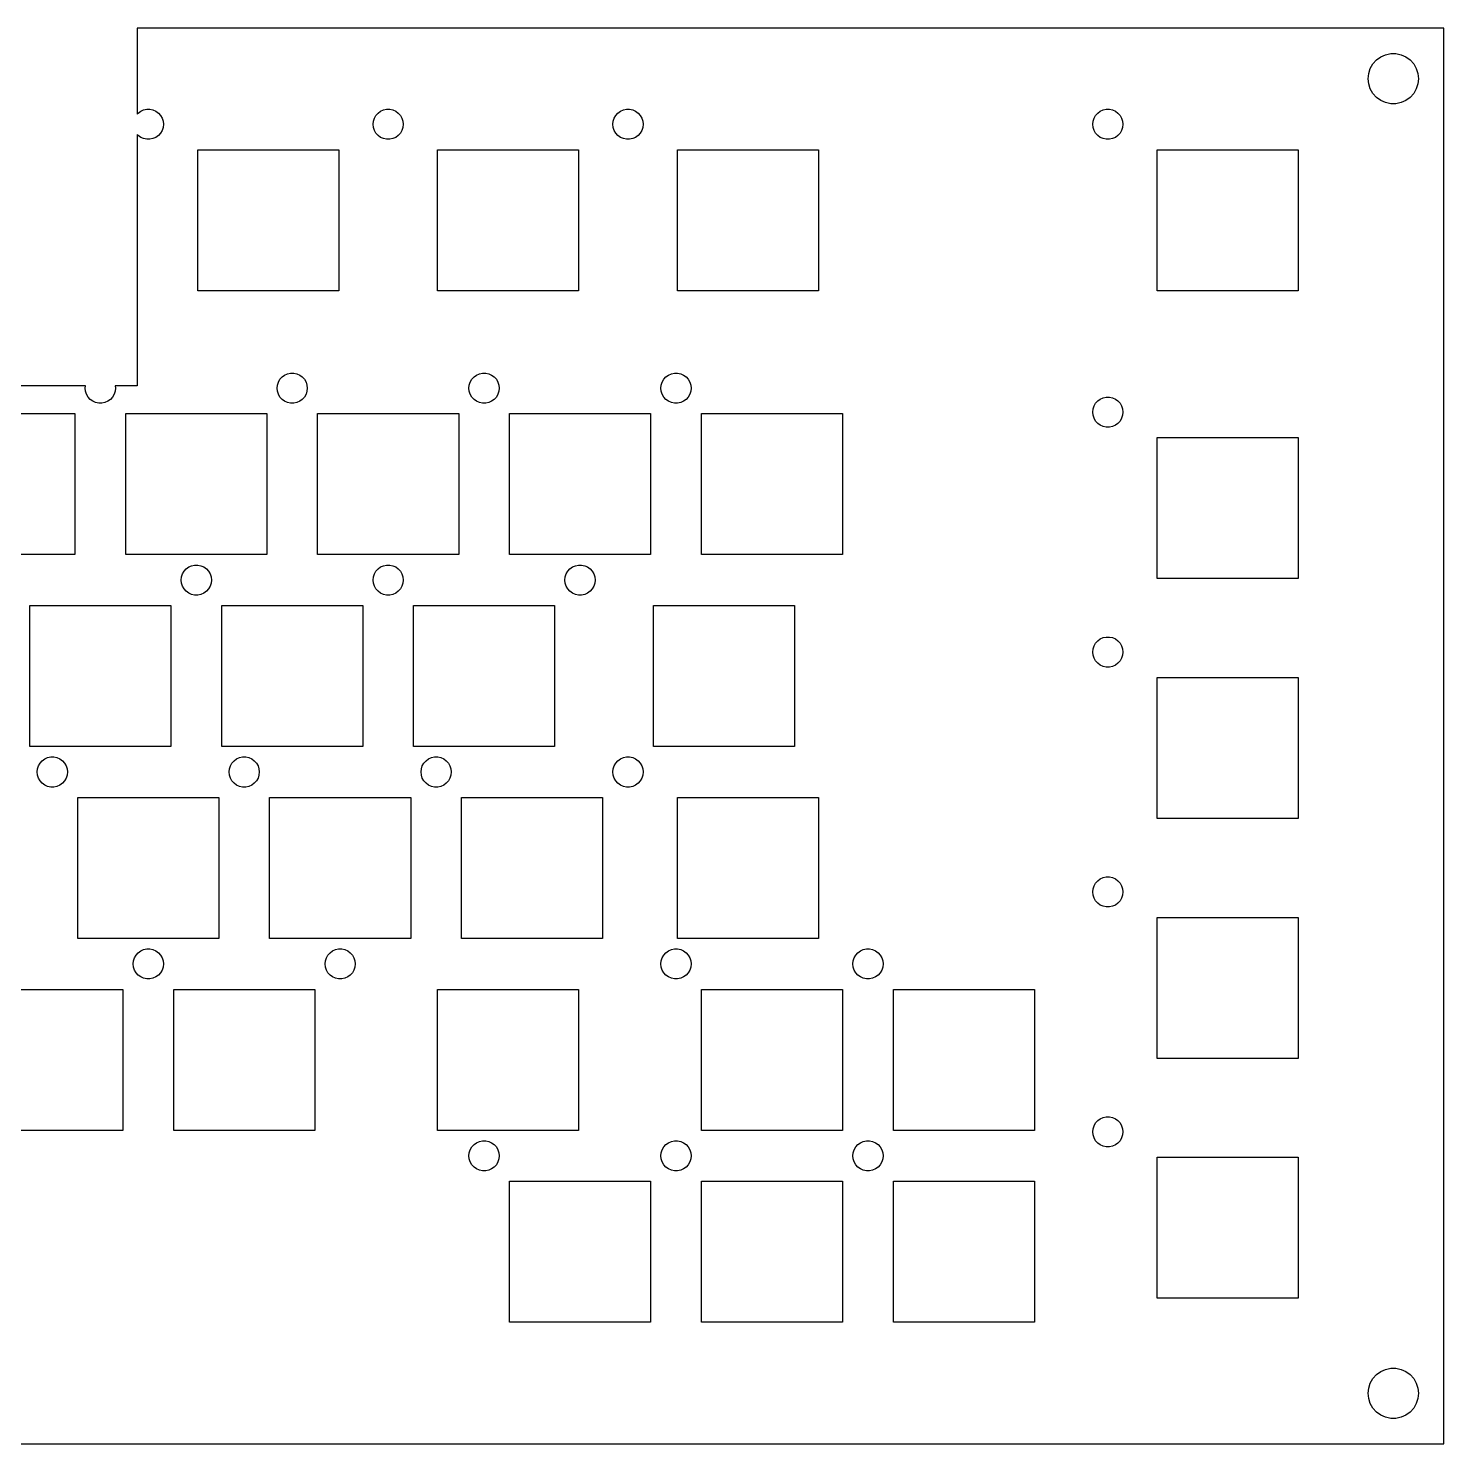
# Model space of a CAD drawing. Header units: metres. Extents: x 0 to 357, y 0 to 140.
# Drawn here: x 216.7 to 357.2, y 0 to 140.5 of the extents above; entities that cross this region are included whole.
import ezdxf

# ---------------------------------------------------------------- set-up
doc = ezdxf.new("R2010")
doc.units = ezdxf.units.M

msp = doc.modelspace()

# ---------------------------------------------------------------- linework, layer by layer
for p, q in [((357.188, 140.494), (227.5, 140.494)), ((227.5, 140.494), (227.5, 131.977)), ((357.188, 0), (357.188, 140.494)), ((350.937, 137.659), (351.415, 137.871)), ((351.415, 137.871), (351.926, 137.98)), ((351.926, 137.98), (352.449, 137.98)), ((352.449, 137.98), (352.96, 137.871)), ((352.96, 137.871), (353.437, 137.659)), ((349.742, 136.014), (349.904, 136.511)), ((349.904, 136.511), (350.165, 136.963)), ((350.165, 136.963), (350.515, 137.352)), ((350.515, 137.352), (350.937, 137.659)), ((353.437, 137.659), (353.86, 137.352)), ((353.86, 137.352), (354.21, 136.963)), ((354.21, 136.963), (354.471, 136.511)), ((354.471, 136.511), (354.633, 136.014)), ((349.687, 135.494), (349.742, 136.014)), ((349.742, 134.974), (349.687, 135.494)), ((349.904, 134.477), (349.742, 134.974)), ((354.633, 134.974), (354.471, 134.477)), ((354.633, 136.014), (354.687, 135.494)), ((354.687, 135.494), (354.633, 134.974)), ((350.165, 134.024), (349.904, 134.477)), ((350.515, 133.636), (350.165, 134.024)), ((350.937, 133.329), (350.515, 133.636)), ((353.86, 133.636), (353.437, 133.329)), ((354.21, 134.024), (353.86, 133.636)), ((354.471, 134.477), (354.21, 134.024)), ((227.5, 131.977), (227.596, 132.083)), ((227.596, 132.083), (227.85, 132.268)), ((227.85, 132.268), (228.136, 132.395)), ((228.136, 132.395), (228.443, 132.461)), ((228.443, 132.461), (228.757, 132.461)), ((228.757, 132.461), (229.063, 132.395)), ((229.063, 132.395), (229.35, 132.268)), ((229.35, 132.268), (229.604, 132.083)), ((229.604, 132.083), (229.813, 131.85)), ((251.199, 131.85), (251.409, 132.083)), ((251.409, 132.083), (251.662, 132.268)), ((251.662, 132.268), (251.949, 132.395)), ((251.949, 132.395), (252.256, 132.461)), ((252.256, 132.461), (252.569, 132.461)), ((252.569, 132.461), (252.876, 132.395)), ((252.876, 132.395), (253.162, 132.268)), ((253.162, 132.268), (253.416, 132.083)), ((253.416, 132.083), (253.626, 131.85)), ((275.011, 131.85), (275.221, 132.083)), ((275.221, 132.083), (275.475, 132.268)), ((275.475, 132.268), (275.761, 132.395)), ((275.761, 132.395), (276.068, 132.461)), ((276.068, 132.461), (276.382, 132.461)), ((276.382, 132.461), (276.688, 132.395)), ((276.688, 132.395), (276.975, 132.268)), ((276.975, 132.268), (277.229, 132.083)), ((277.229, 132.083), (277.438, 131.85)), ((322.636, 131.85), (322.846, 132.083)), ((322.846, 132.083), (323.1, 132.268)), ((323.1, 132.268), (323.386, 132.395)), ((323.386, 132.395), (323.693, 132.461)), ((323.693, 132.461), (324.007, 132.461)), ((324.007, 132.461), (324.313, 132.395)), ((324.313, 132.395), (324.6, 132.268)), ((324.6, 132.268), (324.854, 132.083)), ((324.854, 132.083), (325.063, 131.85)), ((351.415, 133.116), (350.937, 133.329)), ((351.926, 133.007), (351.415, 133.116)), ((352.449, 133.007), (351.926, 133.007)), ((352.96, 133.116), (352.449, 133.007)), ((353.437, 133.329), (352.96, 133.116)), ((229.813, 131.85), (229.97, 131.579)), ((229.97, 131.579), (230.067, 131.281)), ((230.067, 131.281), (230.1, 130.969)), ((230.1, 130.969), (230.067, 130.657)), ((250.912, 130.969), (250.945, 131.281)), ((250.945, 130.657), (250.912, 130.969)), ((250.945, 131.281), (251.042, 131.579)), ((251.042, 131.579), (251.199, 131.85)), ((253.626, 131.85), (253.783, 131.579)), ((253.783, 131.579), (253.88, 131.281)), ((253.88, 131.281), (253.912, 130.969)), ((253.912, 130.969), (253.88, 130.657)), ((274.725, 130.969), (274.758, 131.281)), ((274.758, 130.657), (274.725, 130.969)), ((274.758, 131.281), (274.855, 131.579)), ((274.855, 131.579), (275.011, 131.85)), ((277.438, 131.85), (277.595, 131.579)), ((277.595, 131.579), (277.692, 131.281)), ((277.692, 131.281), (277.725, 130.969)), ((277.725, 130.969), (277.692, 130.657)), ((322.35, 130.969), (322.383, 131.281)), ((322.383, 130.657), (322.35, 130.969)), ((322.383, 131.281), (322.48, 131.579)), ((322.48, 131.579), (322.636, 131.85)), ((325.063, 131.85), (325.22, 131.579)), ((325.22, 131.579), (325.317, 131.281)), ((325.317, 131.281), (325.35, 130.969)), ((325.35, 130.969), (325.317, 130.657)), ((227.596, 129.854), (227.5, 129.961)), ((227.5, 129.961), (227.5, 104.994)), ((227.85, 129.67), (227.596, 129.854)), ((228.136, 129.542), (227.85, 129.67)), ((228.443, 129.477), (228.136, 129.542)), ((228.757, 129.477), (228.443, 129.477)), ((229.063, 129.542), (228.757, 129.477)), ((229.35, 129.67), (229.063, 129.542)), ((229.604, 129.854), (229.35, 129.67)), ((229.813, 130.087), (229.604, 129.854)), ((229.97, 130.359), (229.813, 130.087)), ((230.067, 130.657), (229.97, 130.359)), ((251.042, 130.359), (250.945, 130.657)), ((251.199, 130.087), (251.042, 130.359)), ((251.409, 129.854), (251.199, 130.087)), ((251.662, 129.67), (251.409, 129.854)), ((251.949, 129.542), (251.662, 129.67)), ((252.256, 129.477), (251.949, 129.542)), ((252.569, 129.477), (252.256, 129.477)), ((252.876, 129.542), (252.569, 129.477)), ((253.162, 129.67), (252.876, 129.542)), ((253.416, 129.854), (253.162, 129.67)), ((253.626, 130.087), (253.416, 129.854)), ((253.783, 130.359), (253.626, 130.087)), ((253.88, 130.657), (253.783, 130.359)), ((274.855, 130.359), (274.758, 130.657)), ((275.011, 130.087), (274.855, 130.359)), ((275.221, 129.854), (275.011, 130.087)), ((275.475, 129.67), (275.221, 129.854)), ((275.761, 129.542), (275.475, 129.67)), ((276.068, 129.477), (275.761, 129.542)), ((276.382, 129.477), (276.068, 129.477)), ((276.688, 129.542), (276.382, 129.477)), ((276.975, 129.67), (276.688, 129.542)), ((277.229, 129.854), (276.975, 129.67)), ((277.438, 130.087), (277.229, 129.854)), ((277.595, 130.359), (277.438, 130.087)), ((277.692, 130.657), (277.595, 130.359)), ((322.48, 130.359), (322.383, 130.657)), ((322.636, 130.087), (322.48, 130.359)), ((322.846, 129.854), (322.636, 130.087)), ((323.1, 129.67), (322.846, 129.854)), ((323.386, 129.542), (323.1, 129.67)), ((323.693, 129.477), (323.386, 129.542)), ((324.007, 129.477), (323.693, 129.477)), ((324.313, 129.542), (324.007, 129.477)), ((324.6, 129.67), (324.313, 129.542)), ((324.854, 129.854), (324.6, 129.67)), ((325.063, 130.087), (324.854, 129.854)), ((325.22, 130.359), (325.063, 130.087)), ((325.317, 130.657), (325.22, 130.359)), ((233.506, 114.444), (233.506, 128.444)), ((233.506, 128.444), (247.506, 128.444)), ((247.506, 128.444), (247.506, 114.444)), ((257.319, 114.444), (257.319, 128.444)), ((257.319, 128.444), (271.319, 128.444)), ((271.319, 128.444), (271.319, 114.444)), ((281.131, 114.444), (281.131, 128.444)), ((281.131, 128.444), (295.131, 128.444)), ((295.131, 128.444), (295.131, 114.444)), ((328.756, 114.444), (328.756, 128.444)), ((328.756, 128.444), (342.756, 128.444)), ((342.756, 128.444), (342.756, 114.444)), ((247.506, 114.444), (233.506, 114.444)), ((271.319, 114.444), (257.319, 114.444)), ((295.131, 114.444), (281.131, 114.444)), ((342.756, 114.444), (328.756, 114.444)), ((241.42, 105.087), (241.517, 105.385)), ((241.517, 105.385), (241.674, 105.657)), ((241.674, 105.657), (241.884, 105.89)), ((241.884, 105.89), (242.137, 106.074)), ((242.137, 106.074), (242.424, 106.202)), ((242.424, 106.202), (242.731, 106.267)), ((242.731, 106.267), (243.044, 106.267)), ((243.044, 106.267), (243.351, 106.202)), ((243.351, 106.202), (243.637, 106.074)), ((243.637, 106.074), (243.891, 105.89)), ((243.891, 105.89), (244.101, 105.657)), ((244.101, 105.657), (244.258, 105.385)), ((244.258, 105.385), (244.355, 105.087)), ((260.47, 105.087), (260.567, 105.385)), ((260.567, 105.385), (260.724, 105.657)), ((260.724, 105.657), (260.934, 105.89)), ((260.934, 105.89), (261.187, 106.074)), ((261.187, 106.074), (261.474, 106.202)), ((261.474, 106.202), (261.781, 106.267)), ((261.781, 106.267), (262.094, 106.267)), ((262.094, 106.267), (262.401, 106.202)), ((262.401, 106.202), (262.687, 106.074)), ((262.687, 106.074), (262.941, 105.89)), ((262.941, 105.89), (263.151, 105.657)), ((263.151, 105.657), (263.308, 105.385)), ((263.308, 105.385), (263.405, 105.087)), ((279.52, 105.087), (279.617, 105.385)), ((279.617, 105.385), (279.774, 105.657)), ((279.774, 105.657), (279.984, 105.89)), ((279.984, 105.89), (280.237, 106.074)), ((280.237, 106.074), (280.524, 106.202)), ((280.524, 106.202), (280.831, 106.267)), ((280.831, 106.267), (281.144, 106.267)), ((281.144, 106.267), (281.451, 106.202)), ((281.451, 106.202), (281.737, 106.074)), ((281.737, 106.074), (281.991, 105.89)), ((281.991, 105.89), (282.201, 105.657)), ((282.201, 105.657), (282.358, 105.385)), ((282.358, 105.385), (282.455, 105.087)), ((222.36, 104.994), (206.264, 104.994)), ((222.337, 104.775), (222.36, 104.994)), ((222.37, 104.463), (222.337, 104.775)), ((222.467, 104.165), (222.37, 104.463)), ((222.624, 103.893), (222.467, 104.165)), ((225.208, 104.165), (225.051, 103.893)), ((225.305, 104.463), (225.208, 104.165)), ((225.337, 104.775), (225.305, 104.463)), ((227.5, 104.994), (225.314, 104.994)), ((225.314, 104.994), (225.337, 104.775)), ((241.387, 104.775), (241.42, 105.087)), ((241.42, 104.463), (241.387, 104.775)), ((241.517, 104.165), (241.42, 104.463)), ((241.674, 103.893), (241.517, 104.165)), ((244.258, 104.165), (244.101, 103.893)), ((244.355, 104.463), (244.258, 104.165)), ((244.355, 105.087), (244.387, 104.775)), ((244.387, 104.775), (244.355, 104.463)), ((260.437, 104.775), (260.47, 105.087)), ((260.47, 104.463), (260.437, 104.775)), ((260.567, 104.165), (260.47, 104.463)), ((260.724, 103.893), (260.567, 104.165)), ((263.308, 104.165), (263.151, 103.893)), ((263.405, 104.463), (263.308, 104.165)), ((263.405, 105.087), (263.437, 104.775)), ((263.437, 104.775), (263.405, 104.463)), ((279.487, 104.775), (279.52, 105.087)), ((279.52, 104.463), (279.487, 104.775)), ((279.617, 104.165), (279.52, 104.463)), ((279.774, 103.893), (279.617, 104.165)), ((282.358, 104.165), (282.201, 103.893)), ((282.455, 104.463), (282.358, 104.165)), ((282.455, 105.087), (282.487, 104.775)), ((282.487, 104.775), (282.455, 104.463)), ((222.834, 103.66), (222.624, 103.893)), ((223.087, 103.476), (222.834, 103.66)), ((223.374, 103.348), (223.087, 103.476)), ((223.681, 103.283), (223.374, 103.348)), ((223.994, 103.283), (223.681, 103.283)), ((224.301, 103.348), (223.994, 103.283)), ((224.587, 103.476), (224.301, 103.348)), ((224.841, 103.66), (224.587, 103.476)), ((225.051, 103.893), (224.841, 103.66)), ((241.884, 103.66), (241.674, 103.893)), ((242.137, 103.476), (241.884, 103.66)), ((242.424, 103.348), (242.137, 103.476)), ((242.731, 103.283), (242.424, 103.348)), ((243.044, 103.283), (242.731, 103.283)), ((243.351, 103.348), (243.044, 103.283)), ((243.637, 103.476), (243.351, 103.348)), ((243.891, 103.66), (243.637, 103.476)), ((244.101, 103.893), (243.891, 103.66)), ((260.934, 103.66), (260.724, 103.893)), ((261.187, 103.476), (260.934, 103.66)), ((261.474, 103.348), (261.187, 103.476)), ((261.781, 103.283), (261.474, 103.348)), ((262.094, 103.283), (261.781, 103.283)), ((262.401, 103.348), (262.094, 103.283)), ((262.687, 103.476), (262.401, 103.348)), ((262.941, 103.66), (262.687, 103.476)), ((263.151, 103.893), (262.941, 103.66)), ((279.984, 103.66), (279.774, 103.893)), ((280.237, 103.476), (279.984, 103.66)), ((280.524, 103.348), (280.237, 103.476)), ((280.831, 103.283), (280.524, 103.348)), ((281.144, 103.283), (280.831, 103.283)), ((281.451, 103.348), (281.144, 103.283)), ((281.737, 103.476), (281.451, 103.348)), ((281.991, 103.66), (281.737, 103.476)), ((282.201, 103.893), (281.991, 103.66)), ((322.35, 102.394), (322.383, 102.706)), ((322.383, 102.706), (322.48, 103.004)), ((322.48, 103.004), (322.636, 103.275)), ((322.636, 103.275), (322.846, 103.508)), ((322.846, 103.508), (323.1, 103.693)), ((323.1, 103.693), (323.386, 103.82)), ((323.386, 103.82), (323.693, 103.885)), ((323.693, 103.885), (324.007, 103.885)), ((324.007, 103.885), (324.313, 103.82)), ((324.313, 103.82), (324.6, 103.693)), ((324.6, 103.693), (324.854, 103.508)), ((324.854, 103.508), (325.063, 103.275)), ((325.063, 103.275), (325.22, 103.004)), ((325.22, 103.004), (325.317, 102.706)), ((325.317, 102.706), (325.35, 102.394)), ((207.312, 102.25), (221.312, 102.25)), ((221.312, 102.25), (221.312, 88.25)), ((226.362, 88.25), (226.362, 102.25)), ((226.362, 102.25), (240.362, 102.25)), ((240.362, 102.25), (240.362, 88.25)), ((245.412, 88.25), (245.412, 102.25)), ((245.412, 102.25), (259.412, 102.25)), ((259.412, 102.25), (259.412, 88.25)), ((264.462, 88.25), (264.462, 102.25)), ((264.462, 102.25), (278.462, 102.25)), ((278.462, 102.25), (278.462, 88.25)), ((283.512, 88.25), (283.512, 102.25)), ((283.512, 102.25), (297.512, 102.25)), ((297.512, 102.25), (297.512, 88.25)), ((322.383, 102.082), (322.35, 102.394)), ((322.48, 101.784), (322.383, 102.082)), ((322.636, 101.512), (322.48, 101.784)), ((322.846, 101.279), (322.636, 101.512)), ((323.1, 101.095), (322.846, 101.279)), ((324.854, 101.279), (324.6, 101.095)), ((325.063, 101.512), (324.854, 101.279)), ((325.22, 101.784), (325.063, 101.512)), ((325.317, 102.082), (325.22, 101.784)), ((325.35, 102.394), (325.317, 102.082)), ((323.386, 100.967), (323.1, 101.095)), ((323.693, 100.902), (323.386, 100.967)), ((324.007, 100.902), (323.693, 100.902)), ((324.313, 100.967), (324.007, 100.902)), ((324.6, 101.095), (324.313, 100.967)), ((328.756, 85.8687), (328.756, 99.8687)), ((328.756, 99.8687), (342.756, 99.8687)), ((342.756, 99.8687), (342.756, 85.8687)), ((221.312, 88.25), (207.312, 88.25)), ((240.362, 88.25), (226.362, 88.25)), ((232.612, 87.024), (232.899, 87.1516)), ((232.899, 87.1516), (233.206, 87.2168)), ((233.206, 87.2168), (233.519, 87.2168)), ((233.519, 87.2168), (233.826, 87.1516)), ((233.826, 87.1516), (234.112, 87.024)), ((259.412, 88.25), (245.412, 88.25)), ((251.662, 87.024), (251.949, 87.1516)), ((251.949, 87.1516), (252.256, 87.2168)), ((252.256, 87.2168), (252.569, 87.2168)), ((252.569, 87.2168), (252.876, 87.1516)), ((252.876, 87.1516), (253.162, 87.024)), ((278.462, 88.25), (264.462, 88.25)), ((270.712, 87.024), (270.999, 87.1516)), ((270.999, 87.1516), (271.306, 87.2168)), ((271.306, 87.2168), (271.619, 87.2168)), ((271.619, 87.2168), (271.926, 87.1516)), ((271.926, 87.1516), (272.212, 87.024)), ((297.512, 88.25), (283.512, 88.25)), ((231.862, 85.725), (231.895, 86.0368)), ((231.895, 85.4131), (231.862, 85.725)), ((231.895, 86.0368), (231.992, 86.3351)), ((231.992, 86.3351), (232.149, 86.6066)), ((232.149, 86.6066), (232.359, 86.8397)), ((232.359, 86.8397), (232.612, 87.024)), ((234.112, 87.024), (234.366, 86.8397)), ((234.366, 86.8397), (234.576, 86.6066)), ((234.576, 86.6066), (234.733, 86.3351)), ((234.733, 86.3351), (234.83, 86.0368)), ((234.83, 86.0368), (234.862, 85.725)), ((234.862, 85.725), (234.83, 85.4131)), ((250.912, 85.725), (250.945, 86.0368)), ((250.945, 85.4131), (250.912, 85.725)), ((250.945, 86.0368), (251.042, 86.3351)), ((251.042, 86.3351), (251.199, 86.6066)), ((251.199, 86.6066), (251.409, 86.8397)), ((251.409, 86.8397), (251.662, 87.024)), ((253.162, 87.024), (253.416, 86.8397)), ((253.416, 86.8397), (253.626, 86.6066)), ((253.626, 86.6066), (253.783, 86.3351)), ((253.783, 86.3351), (253.88, 86.0368)), ((253.88, 86.0368), (253.912, 85.725)), ((253.912, 85.725), (253.88, 85.4131)), ((269.962, 85.725), (269.995, 86.0368)), ((269.995, 85.4131), (269.962, 85.725)), ((269.995, 86.0368), (270.092, 86.3351)), ((270.092, 86.3351), (270.249, 86.6066)), ((270.249, 86.6066), (270.459, 86.8397)), ((270.459, 86.8397), (270.712, 87.024)), ((272.212, 87.024), (272.466, 86.8397)), ((272.466, 86.8397), (272.676, 86.6066)), ((272.676, 86.6066), (272.833, 86.3351)), ((272.833, 86.3351), (272.93, 86.0368)), ((272.93, 86.0368), (272.962, 85.725)), ((272.962, 85.725), (272.93, 85.4131)), ((342.756, 85.8687), (328.756, 85.8687)), ((231.992, 85.1149), (231.895, 85.4131)), ((232.149, 84.8433), (231.992, 85.1149)), ((232.359, 84.6103), (232.149, 84.8433)), ((232.612, 84.4259), (232.359, 84.6103)), ((232.899, 84.2984), (232.612, 84.4259)), ((233.206, 84.2332), (232.899, 84.2984)), ((233.826, 84.2984), (233.519, 84.2332)), ((234.112, 84.4259), (233.826, 84.2984)), ((234.366, 84.6103), (234.112, 84.4259)), ((234.576, 84.8433), (234.366, 84.6103)), ((234.733, 85.1149), (234.576, 84.8433)), ((234.83, 85.4131), (234.733, 85.1149)), ((251.042, 85.1149), (250.945, 85.4131)), ((251.199, 84.8433), (251.042, 85.1149)), ((251.409, 84.6103), (251.199, 84.8433)), ((251.662, 84.4259), (251.409, 84.6103)), ((251.949, 84.2984), (251.662, 84.4259)), ((252.256, 84.2332), (251.949, 84.2984)), ((252.876, 84.2984), (252.569, 84.2332)), ((253.162, 84.4259), (252.876, 84.2984)), ((253.416, 84.6103), (253.162, 84.4259)), ((253.626, 84.8433), (253.416, 84.6103)), ((253.783, 85.1149), (253.626, 84.8433)), ((253.88, 85.4131), (253.783, 85.1149)), ((270.092, 85.1149), (269.995, 85.4131)), ((270.249, 84.8433), (270.092, 85.1149)), ((270.459, 84.6103), (270.249, 84.8433)), ((270.712, 84.4259), (270.459, 84.6103)), ((270.999, 84.2984), (270.712, 84.4259)), ((271.306, 84.2332), (270.999, 84.2984)), ((271.926, 84.2984), (271.619, 84.2332)), ((272.212, 84.4259), (271.926, 84.2984)), ((272.466, 84.6103), (272.212, 84.4259)), ((272.676, 84.8433), (272.466, 84.6103)), ((272.833, 85.1149), (272.676, 84.8433)), ((272.93, 85.4131), (272.833, 85.1149)), ((216.837, 69.2), (216.837, 83.2)), ((216.837, 83.2), (230.837, 83.2)), ((230.837, 83.2), (230.837, 69.2)), ((233.519, 84.2332), (233.206, 84.2332)), ((235.887, 69.2), (235.887, 83.2)), ((235.887, 83.2), (249.887, 83.2)), ((249.887, 83.2), (249.887, 69.2)), ((252.569, 84.2332), (252.256, 84.2332)), ((254.937, 69.2), (254.937, 83.2)), ((254.937, 83.2), (268.937, 83.2)), ((268.937, 83.2), (268.937, 69.2)), ((271.619, 84.2332), (271.306, 84.2332)), ((278.75, 69.2), (278.75, 83.2)), ((278.75, 83.2), (292.75, 83.2)), ((292.75, 83.2), (292.75, 69.2)), ((322.35, 78.5812), (322.383, 78.8931)), ((322.383, 78.8931), (322.48, 79.1913)), ((322.48, 79.1913), (322.636, 79.4629)), ((322.636, 79.4629), (322.846, 79.6959)), ((322.846, 79.6959), (323.1, 79.8803)), ((323.1, 79.8803), (323.386, 80.0078)), ((323.386, 80.0078), (323.693, 80.073)), ((323.693, 80.073), (324.007, 80.073)), ((324.007, 80.073), (324.313, 80.0078)), ((324.313, 80.0078), (324.6, 79.8803)), ((324.6, 79.8803), (324.854, 79.6959)), ((324.854, 79.6959), (325.063, 79.4629)), ((325.063, 79.4629), (325.22, 79.1913)), ((325.22, 79.1913), (325.317, 78.8931)), ((325.317, 78.8931), (325.35, 78.5812)), ((322.383, 78.2693), (322.35, 78.5812)), ((322.48, 77.9711), (322.383, 78.2693)), ((322.636, 77.6995), (322.48, 77.9711)), ((322.846, 77.4665), (322.636, 77.6995)), ((323.1, 77.2822), (322.846, 77.4665)), ((323.386, 77.1546), (323.1, 77.2822)), ((324.6, 77.2822), (324.313, 77.1546)), ((324.854, 77.4665), (324.6, 77.2822)), ((325.063, 77.6995), (324.854, 77.4665)), ((325.22, 77.9711), (325.063, 77.6995)), ((325.317, 78.2693), (325.22, 77.9711)), ((325.35, 78.5812), (325.317, 78.2693)), ((323.693, 77.0894), (323.386, 77.1546)), ((324.007, 77.0894), (323.693, 77.0894)), ((324.313, 77.1546), (324.007, 77.0894)), ((328.756, 62.0562), (328.756, 76.0562)), ((328.756, 76.0562), (342.756, 76.0562)), ((342.756, 76.0562), (342.756, 62.0562)), ((230.837, 69.2), (216.837, 69.2)), ((249.887, 69.2), (235.887, 69.2)), ((268.937, 69.2), (254.937, 69.2)), ((292.75, 69.2), (278.75, 69.2)), ((217.705, 67.2851), (217.861, 67.5567)), ((217.861, 67.5567), (218.071, 67.7897)), ((218.071, 67.7897), (218.325, 67.974)), ((218.325, 67.974), (218.611, 68.1016)), ((218.611, 68.1016), (218.918, 68.1667)), ((218.918, 68.1667), (219.232, 68.1667)), ((219.232, 68.1667), (219.538, 68.1016)), ((219.538, 68.1016), (219.825, 67.974)), ((219.825, 67.974), (220.079, 67.7897)), ((220.079, 67.7897), (220.288, 67.5567)), ((220.288, 67.5567), (220.445, 67.2851)), ((236.755, 67.2851), (236.911, 67.5567)), ((236.911, 67.5567), (237.121, 67.7897)), ((237.121, 67.7897), (237.375, 67.974)), ((237.375, 67.974), (237.661, 68.1016)), ((237.661, 68.1016), (237.968, 68.1667)), ((237.968, 68.1667), (238.282, 68.1667)), ((238.282, 68.1667), (238.588, 68.1016)), ((238.588, 68.1016), (238.875, 67.974)), ((238.875, 67.974), (239.129, 67.7897)), ((239.129, 67.7897), (239.338, 67.5567)), ((239.338, 67.5567), (239.495, 67.2851)), ((255.805, 67.2851), (255.961, 67.5567)), ((255.961, 67.5567), (256.171, 67.7897)), ((256.171, 67.7897), (256.425, 67.974)), ((256.425, 67.974), (256.711, 68.1016)), ((256.711, 68.1016), (257.018, 68.1667)), ((257.018, 68.1667), (257.332, 68.1667)), ((257.332, 68.1667), (257.638, 68.1016)), ((257.638, 68.1016), (257.925, 67.974)), ((257.925, 67.974), (258.179, 67.7897)), ((258.179, 67.7897), (258.388, 67.5567)), ((258.388, 67.5567), (258.545, 67.2851)), ((274.855, 67.2851), (275.011, 67.5567)), ((275.011, 67.5567), (275.221, 67.7897)), ((275.221, 67.7897), (275.475, 67.974)), ((275.475, 67.974), (275.761, 68.1016)), ((275.761, 68.1016), (276.068, 68.1667)), ((276.068, 68.1667), (276.382, 68.1667)), ((276.382, 68.1667), (276.688, 68.1016)), ((276.688, 68.1016), (276.975, 67.974)), ((276.975, 67.974), (277.229, 67.7897)), ((277.229, 67.7897), (277.438, 67.5567)), ((277.438, 67.5567), (277.595, 67.2851)), ((217.575, 66.675), (217.608, 66.9868)), ((217.608, 66.3631), (217.575, 66.675)), ((217.608, 66.9868), (217.705, 67.2851)), ((217.705, 66.0649), (217.608, 66.3631)), ((217.861, 65.7933), (217.705, 66.0649)), ((220.445, 66.0649), (220.288, 65.7933)), ((220.445, 67.2851), (220.542, 66.9868)), ((220.542, 66.3631), (220.445, 66.0649)), ((220.542, 66.9868), (220.575, 66.675)), ((220.575, 66.675), (220.542, 66.3631)), ((236.625, 66.675), (236.658, 66.9868)), ((236.658, 66.3631), (236.625, 66.675)), ((236.658, 66.9868), (236.755, 67.2851)), ((236.755, 66.0649), (236.658, 66.3631)), ((236.911, 65.7933), (236.755, 66.0649)), ((239.495, 66.0649), (239.338, 65.7933)), ((239.495, 67.2851), (239.592, 66.9868)), ((239.592, 66.3631), (239.495, 66.0649)), ((239.592, 66.9868), (239.625, 66.675)), ((239.625, 66.675), (239.592, 66.3631)), ((255.675, 66.675), (255.708, 66.9868)), ((255.708, 66.3631), (255.675, 66.675)), ((255.708, 66.9868), (255.805, 67.2851)), ((255.805, 66.0649), (255.708, 66.3631)), ((255.961, 65.7933), (255.805, 66.0649)), ((258.545, 66.0649), (258.388, 65.7933)), ((258.545, 67.2851), (258.642, 66.9868)), ((258.642, 66.3631), (258.545, 66.0649)), ((258.642, 66.9868), (258.675, 66.675)), ((258.675, 66.675), (258.642, 66.3631)), ((274.725, 66.675), (274.758, 66.9868)), ((274.758, 66.3631), (274.725, 66.675)), ((274.758, 66.9868), (274.855, 67.2851)), ((274.855, 66.0649), (274.758, 66.3631)), ((275.011, 65.7933), (274.855, 66.0649)), ((277.595, 66.0649), (277.438, 65.7933)), ((277.595, 67.2851), (277.692, 66.9868)), ((277.692, 66.3631), (277.595, 66.0649)), ((277.692, 66.9868), (277.725, 66.675)), ((277.725, 66.675), (277.692, 66.3631)), ((218.071, 65.5603), (217.861, 65.7933)), ((218.325, 65.3759), (218.071, 65.5603)), ((218.611, 65.2484), (218.325, 65.3759)), ((218.918, 65.1832), (218.611, 65.2484)), ((219.232, 65.1832), (218.918, 65.1832)), ((219.538, 65.2484), (219.232, 65.1832)), ((219.825, 65.3759), (219.538, 65.2484)), ((220.079, 65.5603), (219.825, 65.3759)), ((220.288, 65.7933), (220.079, 65.5603)), ((237.121, 65.5603), (236.911, 65.7933)), ((237.375, 65.3759), (237.121, 65.5603)), ((237.661, 65.2484), (237.375, 65.3759)), ((237.968, 65.1832), (237.661, 65.2484)), ((238.282, 65.1832), (237.968, 65.1832)), ((238.588, 65.2484), (238.282, 65.1832)), ((238.875, 65.3759), (238.588, 65.2484)), ((239.129, 65.5603), (238.875, 65.3759)), ((239.338, 65.7933), (239.129, 65.5603)), ((256.171, 65.5603), (255.961, 65.7933)), ((256.425, 65.3759), (256.171, 65.5603)), ((256.711, 65.2484), (256.425, 65.3759)), ((257.018, 65.1832), (256.711, 65.2484)), ((257.332, 65.1832), (257.018, 65.1832)), ((257.638, 65.2484), (257.332, 65.1832)), ((257.925, 65.3759), (257.638, 65.2484)), ((258.179, 65.5603), (257.925, 65.3759)), ((258.388, 65.7933), (258.179, 65.5603)), ((275.221, 65.5603), (275.011, 65.7933)), ((275.475, 65.3759), (275.221, 65.5603)), ((275.761, 65.2484), (275.475, 65.3759)), ((276.068, 65.1832), (275.761, 65.2484)), ((276.382, 65.1832), (276.068, 65.1832)), ((276.688, 65.2484), (276.382, 65.1832)), ((276.975, 65.3759), (276.688, 65.2484)), ((277.229, 65.5603), (276.975, 65.3759)), ((277.438, 65.7933), (277.229, 65.5603)), ((221.6, 50.15), (221.6, 64.15)), ((221.6, 64.15), (235.6, 64.15)), ((235.6, 64.15), (235.6, 50.15)), ((240.65, 50.15), (240.65, 64.15)), ((240.65, 64.15), (254.65, 64.15)), ((254.65, 64.15), (254.65, 50.15)), ((259.7, 50.15), (259.7, 64.15)), ((259.7, 64.15), (273.7, 64.15)), ((273.7, 64.15), (273.7, 50.15)), ((281.131, 50.15), (281.131, 64.15)), ((281.131, 64.15), (295.131, 64.15)), ((295.131, 64.15), (295.131, 50.15)), ((342.756, 62.0562), (328.756, 62.0562)), ((323.386, 56.1953), (323.693, 56.2605)), ((323.693, 56.2605), (324.007, 56.2605)), ((324.007, 56.2605), (324.313, 56.1953)), ((322.35, 54.7687), (322.383, 55.0806)), ((322.383, 55.0806), (322.48, 55.3788)), ((322.48, 55.3788), (322.636, 55.6504)), ((322.636, 55.6504), (322.846, 55.8834)), ((322.846, 55.8834), (323.1, 56.0678)), ((323.1, 56.0678), (323.386, 56.1953)), ((324.313, 56.1953), (324.6, 56.0678)), ((324.6, 56.0678), (324.854, 55.8834)), ((324.854, 55.8834), (325.063, 55.6504)), ((325.063, 55.6504), (325.22, 55.3788)), ((325.22, 55.3788), (325.317, 55.0806)), ((325.317, 55.0806), (325.35, 54.7687)), ((322.383, 54.4568), (322.35, 54.7687)), ((322.48, 54.1586), (322.383, 54.4568)), ((322.636, 53.887), (322.48, 54.1586)), ((322.846, 53.654), (322.636, 53.887)), ((323.1, 53.4697), (322.846, 53.654)), ((323.386, 53.3421), (323.1, 53.4697)), ((324.6, 53.4697), (324.313, 53.3421)), ((324.854, 53.654), (324.6, 53.4697)), ((325.063, 53.887), (324.854, 53.654)), ((325.22, 54.1586), (325.063, 53.887)), ((325.317, 54.4568), (325.22, 54.1586)), ((325.35, 54.7687), (325.317, 54.4568)), ((323.693, 53.2769), (323.386, 53.3421)), ((324.007, 53.2769), (323.693, 53.2769)), ((324.313, 53.3421), (324.007, 53.2769)), ((328.756, 38.2437), (328.756, 52.2437)), ((328.756, 52.2437), (342.756, 52.2437)), ((342.756, 52.2437), (342.756, 38.2437)), ((235.6, 50.15), (221.6, 50.15)), ((254.65, 50.15), (240.65, 50.15)), ((273.7, 50.15), (259.7, 50.15)), ((295.131, 50.15), (281.131, 50.15)), ((227.1, 47.625), (227.133, 47.9368)), ((227.133, 47.9368), (227.23, 48.2351)), ((227.23, 48.2351), (227.386, 48.5067)), ((227.386, 48.5067), (227.596, 48.7397)), ((227.596, 48.7397), (227.85, 48.924)), ((227.85, 48.924), (228.136, 49.0516)), ((228.136, 49.0516), (228.443, 49.1168)), ((228.443, 49.1168), (228.757, 49.1168)), ((228.757, 49.1168), (229.063, 49.0516)), ((229.063, 49.0516), (229.35, 48.924)), ((229.35, 48.924), (229.604, 48.7397)), ((229.604, 48.7397), (229.813, 48.5067)), ((229.813, 48.5067), (229.97, 48.2351)), ((229.97, 48.2351), (230.067, 47.9368)), ((230.067, 47.9368), (230.1, 47.625)), ((246.15, 47.625), (246.183, 47.9368)), ((246.183, 47.9368), (246.28, 48.2351)), ((246.28, 48.2351), (246.436, 48.5067)), ((246.436, 48.5067), (246.646, 48.7397)), ((246.646, 48.7397), (246.9, 48.924)), ((246.9, 48.924), (247.186, 49.0516)), ((247.186, 49.0516), (247.493, 49.1168)), ((247.493, 49.1168), (247.807, 49.1168)), ((247.807, 49.1168), (248.113, 49.0516)), ((248.113, 49.0516), (248.4, 48.924)), ((248.4, 48.924), (248.654, 48.7397)), ((248.654, 48.7397), (248.863, 48.5067)), ((248.863, 48.5067), (249.02, 48.2351)), ((249.02, 48.2351), (249.117, 47.9368)), ((249.117, 47.9368), (249.15, 47.625)), ((279.487, 47.625), (279.52, 47.9368)), ((279.52, 47.9368), (279.617, 48.2351)), ((279.617, 48.2351), (279.774, 48.5067)), ((279.774, 48.5067), (279.984, 48.7397)), ((279.984, 48.7397), (280.237, 48.924)), ((280.237, 48.924), (280.524, 49.0516)), ((280.524, 49.0516), (280.831, 49.1168)), ((280.831, 49.1168), (281.144, 49.1168)), ((281.144, 49.1168), (281.451, 49.0516)), ((281.451, 49.0516), (281.737, 48.924)), ((281.737, 48.924), (281.991, 48.7397)), ((281.991, 48.7397), (282.201, 48.5067)), ((282.201, 48.5067), (282.358, 48.2351)), ((282.358, 48.2351), (282.455, 47.9368)), ((282.455, 47.9368), (282.487, 47.625)), ((298.537, 47.625), (298.57, 47.9368)), ((298.57, 47.9368), (298.667, 48.2351)), ((298.667, 48.2351), (298.824, 48.5067)), ((298.824, 48.5067), (299.034, 48.7397)), ((299.034, 48.7397), (299.287, 48.924)), ((299.287, 48.924), (299.574, 49.0516)), ((299.574, 49.0516), (299.881, 49.1168)), ((299.881, 49.1168), (300.194, 49.1168)), ((300.194, 49.1168), (300.501, 49.0516)), ((300.501, 49.0516), (300.787, 48.924)), ((300.787, 48.924), (301.041, 48.7397)), ((301.041, 48.7397), (301.251, 48.5067)), ((301.251, 48.5067), (301.408, 48.2351)), ((301.408, 48.2351), (301.505, 47.9368)), ((301.505, 47.9368), (301.537, 47.625)), ((227.133, 47.3131), (227.1, 47.625)), ((227.23, 47.0149), (227.133, 47.3131)), ((227.386, 46.7433), (227.23, 47.0149)), ((227.596, 46.5103), (227.386, 46.7433)), ((227.85, 46.3259), (227.596, 46.5103)), ((229.604, 46.5103), (229.35, 46.3259)), ((229.813, 46.7433), (229.604, 46.5103)), ((229.97, 47.0149), (229.813, 46.7433)), ((230.067, 47.3131), (229.97, 47.0149)), ((230.1, 47.625), (230.067, 47.3131)), ((246.183, 47.3131), (246.15, 47.625)), ((246.28, 47.0149), (246.183, 47.3131)), ((246.436, 46.7433), (246.28, 47.0149)), ((246.646, 46.5103), (246.436, 46.7433)), ((246.9, 46.3259), (246.646, 46.5103)), ((248.654, 46.5103), (248.4, 46.3259)), ((248.863, 46.7433), (248.654, 46.5103)), ((249.02, 47.0149), (248.863, 46.7433)), ((249.117, 47.3131), (249.02, 47.0149)), ((249.15, 47.625), (249.117, 47.3131)), ((279.52, 47.3131), (279.487, 47.625)), ((279.617, 47.0149), (279.52, 47.3131)), ((279.774, 46.7433), (279.617, 47.0149)), ((279.984, 46.5103), (279.774, 46.7433)), ((280.237, 46.3259), (279.984, 46.5103)), ((281.991, 46.5103), (281.737, 46.3259)), ((282.201, 46.7433), (281.991, 46.5103)), ((282.358, 47.0149), (282.201, 46.7433)), ((282.455, 47.3131), (282.358, 47.0149)), ((282.487, 47.625), (282.455, 47.3131)), ((298.57, 47.3131), (298.537, 47.625)), ((298.667, 47.0149), (298.57, 47.3131)), ((298.824, 46.7433), (298.667, 47.0149)), ((299.034, 46.5103), (298.824, 46.7433)), ((299.287, 46.3259), (299.034, 46.5103)), ((301.041, 46.5103), (300.787, 46.3259)), ((301.251, 46.7433), (301.041, 46.5103)), ((301.408, 47.0149), (301.251, 46.7433)), ((301.505, 47.3131), (301.408, 47.0149)), ((301.537, 47.625), (301.505, 47.3131)), ((212.075, 45.1), (226.075, 45.1)), ((226.075, 45.1), (226.075, 31.1)), ((228.136, 46.1984), (227.85, 46.3259)), ((228.443, 46.1332), (228.136, 46.1984)), ((228.757, 46.1332), (228.443, 46.1332)), ((229.063, 46.1984), (228.757, 46.1332)), ((229.35, 46.3259), (229.063, 46.1984)), ((231.125, 31.1), (231.125, 45.1)), ((231.125, 45.1), (245.125, 45.1)), ((245.125, 45.1), (245.125, 31.1)), ((247.186, 46.1984), (246.9, 46.3259)), ((247.493, 46.1332), (247.186, 46.1984)), ((247.807, 46.1332), (247.493, 46.1332)), ((248.113, 46.1984), (247.807, 46.1332)), ((248.4, 46.3259), (248.113, 46.1984)), ((257.319, 31.1), (257.319, 45.1)), ((257.319, 45.1), (271.319, 45.1)), ((271.319, 45.1), (271.319, 31.1)), ((280.524, 46.1984), (280.237, 46.3259)), ((280.831, 46.1332), (280.524, 46.1984)), ((281.144, 46.1332), (280.831, 46.1332)), ((281.451, 46.1984), (281.144, 46.1332)), ((281.737, 46.3259), (281.451, 46.1984)), ((283.512, 31.1), (283.512, 45.1)), ((283.512, 45.1), (297.512, 45.1)), ((297.512, 45.1), (297.512, 31.1)), ((299.574, 46.1984), (299.287, 46.3259)), ((299.881, 46.1332), (299.574, 46.1984)), ((300.194, 46.1332), (299.881, 46.1332)), ((300.501, 46.1984), (300.194, 46.1332)), ((300.787, 46.3259), (300.501, 46.1984)), ((302.562, 31.1), (302.562, 45.1)), ((302.562, 45.1), (316.562, 45.1)), ((316.562, 45.1), (316.562, 31.1)), ((342.756, 38.2437), (328.756, 38.2437)), ((323.1, 32.2553), (323.386, 32.3828)), ((323.386, 32.3828), (323.693, 32.448)), ((323.693, 32.448), (324.007, 32.448)), ((324.007, 32.448), (324.313, 32.3828)), ((324.313, 32.3828), (324.6, 32.2553)), ((226.075, 31.1), (212.075, 31.1)), ((245.125, 31.1), (231.125, 31.1)), ((271.319, 31.1), (257.319, 31.1)), ((297.512, 31.1), (283.512, 31.1)), ((316.562, 31.1), (302.562, 31.1)), ((322.35, 30.9562), (322.383, 31.2681)), ((322.383, 30.6443), (322.35, 30.9562)), ((322.383, 31.2681), (322.48, 31.5663)), ((322.48, 31.5663), (322.636, 31.8379)), ((322.636, 31.8379), (322.846, 32.0709)), ((322.846, 32.0709), (323.1, 32.2553)), ((324.6, 32.2553), (324.854, 32.0709)), ((324.854, 32.0709), (325.063, 31.8379)), ((325.063, 31.8379), (325.22, 31.5663)), ((325.22, 31.5663), (325.317, 31.2681)), ((325.317, 31.2681), (325.35, 30.9562)), ((325.35, 30.9562), (325.317, 30.6443)), ((260.724, 29.4566), (260.934, 29.6897)), ((260.934, 29.6897), (261.187, 29.874)), ((261.187, 29.874), (261.474, 30.0016)), ((261.474, 30.0016), (261.781, 30.0668)), ((261.781, 30.0668), (262.094, 30.0668)), ((262.094, 30.0668), (262.401, 30.0016)), ((262.401, 30.0016), (262.687, 29.874)), ((262.687, 29.874), (262.941, 29.6897)), ((262.941, 29.6897), (263.151, 29.4566)), ((279.774, 29.4566), (279.984, 29.6897)), ((279.984, 29.6897), (280.237, 29.874)), ((280.237, 29.874), (280.524, 30.0016)), ((280.524, 30.0016), (280.831, 30.0668)), ((280.831, 30.0668), (281.144, 30.0668)), ((281.144, 30.0668), (281.451, 30.0016)), ((281.451, 30.0016), (281.737, 29.874)), ((281.737, 29.874), (281.991, 29.6897)), ((281.991, 29.6897), (282.201, 29.4566)), ((298.824, 29.4566), (299.034, 29.6897)), ((299.034, 29.6897), (299.287, 29.874)), ((299.287, 29.874), (299.574, 30.0016)), ((299.574, 30.0016), (299.881, 30.0668)), ((299.881, 30.0668), (300.194, 30.0668)), ((300.194, 30.0668), (300.501, 30.0016)), ((300.501, 30.0016), (300.787, 29.874)), ((300.787, 29.874), (301.041, 29.6897)), ((301.041, 29.6897), (301.251, 29.4566)), ((322.48, 30.3461), (322.383, 30.6443)), ((322.636, 30.0745), (322.48, 30.3461)), ((322.846, 29.8415), (322.636, 30.0745)), ((323.1, 29.6572), (322.846, 29.8415)), ((323.386, 29.5296), (323.1, 29.6572)), ((323.693, 29.4644), (323.386, 29.5296)), ((324.313, 29.5296), (324.007, 29.4644)), ((324.6, 29.6572), (324.313, 29.5296)), ((324.854, 29.8415), (324.6, 29.6572)), ((325.063, 30.0745), (324.854, 29.8415)), ((325.22, 30.3461), (325.063, 30.0745)), ((325.317, 30.6443), (325.22, 30.3461)), ((260.437, 28.575), (260.47, 28.8868)), ((260.47, 28.2631), (260.437, 28.575)), ((260.47, 28.8868), (260.567, 29.1851)), ((260.567, 27.9649), (260.47, 28.2631)), ((260.567, 29.1851), (260.724, 29.4566)), ((263.151, 29.4566), (263.308, 29.1851)), ((263.308, 29.1851), (263.405, 28.8868)), ((263.405, 28.2631), (263.308, 27.9649)), ((263.405, 28.8868), (263.437, 28.575)), ((263.437, 28.575), (263.405, 28.2631)), ((279.487, 28.575), (279.52, 28.8868)), ((279.52, 28.2631), (279.487, 28.575)), ((279.52, 28.8868), (279.617, 29.1851)), ((279.617, 27.9649), (279.52, 28.2631)), ((279.617, 29.1851), (279.774, 29.4566)), ((282.201, 29.4566), (282.358, 29.1851)), ((282.358, 29.1851), (282.455, 28.8868)), ((282.455, 28.2631), (282.358, 27.9649)), ((282.455, 28.8868), (282.487, 28.575)), ((282.487, 28.575), (282.455, 28.2631)), ((298.537, 28.575), (298.57, 28.8868)), ((298.57, 28.2631), (298.537, 28.575)), ((298.57, 28.8868), (298.667, 29.1851)), ((298.667, 27.9649), (298.57, 28.2631)), ((298.667, 29.1851), (298.824, 29.4566)), ((301.251, 29.4566), (301.408, 29.1851)), ((301.408, 29.1851), (301.505, 28.8868)), ((301.505, 28.2631), (301.408, 27.9649)), ((301.505, 28.8868), (301.537, 28.575)), ((301.537, 28.575), (301.505, 28.2631)), ((324.007, 29.4644), (323.693, 29.4644)), ((328.756, 14.4312), (328.756, 28.4312)), ((328.756, 28.4312), (342.756, 28.4312)), ((342.756, 28.4312), (342.756, 14.4312)), ((260.724, 27.6933), (260.567, 27.9649)), ((260.934, 27.4603), (260.724, 27.6933)), ((261.187, 27.2759), (260.934, 27.4603)), ((261.474, 27.1484), (261.187, 27.2759)), ((261.781, 27.0832), (261.474, 27.1484)), ((262.094, 27.0832), (261.781, 27.0832)), ((262.401, 27.1484), (262.094, 27.0832)), ((262.687, 27.2759), (262.401, 27.1484)), ((262.941, 27.4603), (262.687, 27.2759)), ((263.151, 27.6933), (262.941, 27.4603)), ((263.308, 27.9649), (263.151, 27.6933)), ((279.774, 27.6933), (279.617, 27.9649)), ((279.984, 27.4603), (279.774, 27.6933)), ((280.237, 27.2759), (279.984, 27.4603)), ((280.524, 27.1484), (280.237, 27.2759)), ((280.831, 27.0832), (280.524, 27.1484)), ((281.144, 27.0832), (280.831, 27.0832)), ((281.451, 27.1484), (281.144, 27.0832)), ((281.737, 27.2759), (281.451, 27.1484)), ((281.991, 27.4603), (281.737, 27.2759)), ((282.201, 27.6933), (281.991, 27.4603)), ((282.358, 27.9649), (282.201, 27.6933)), ((298.824, 27.6933), (298.667, 27.9649)), ((299.034, 27.4603), (298.824, 27.6933)), ((299.287, 27.2759), (299.034, 27.4603)), ((299.574, 27.1484), (299.287, 27.2759)), ((299.881, 27.0832), (299.574, 27.1484)), ((300.194, 27.0832), (299.881, 27.0832)), ((300.501, 27.1484), (300.194, 27.0832)), ((300.787, 27.2759), (300.501, 27.1484)), ((301.041, 27.4603), (300.787, 27.2759)), ((301.251, 27.6933), (301.041, 27.4603)), ((301.408, 27.9649), (301.251, 27.6933)), ((264.462, 12.05), (264.462, 26.05)), ((264.462, 26.05), (278.462, 26.05)), ((278.462, 26.05), (278.462, 12.05)), ((283.512, 12.05), (283.512, 26.05)), ((283.512, 26.05), (297.512, 26.05)), ((297.512, 26.05), (297.512, 12.05)), ((302.562, 12.05), (302.562, 26.05)), ((302.562, 26.05), (316.562, 26.05)), ((316.562, 26.05), (316.562, 12.05)), ((342.756, 14.4312), (328.756, 14.4312)), ((278.462, 12.05), (264.462, 12.05)), ((297.512, 12.05), (283.512, 12.05)), ((316.562, 12.05), (302.562, 12.05)), ((350.515, 6.85783), (350.937, 7.16504)), ((350.937, 7.16504), (351.415, 7.37761)), ((351.415, 7.37761), (351.926, 7.48628)), ((351.926, 7.48628), (352.449, 7.48628)), ((352.449, 7.48628), (352.96, 7.37761)), ((352.96, 7.37761), (353.437, 7.16504)), ((353.437, 7.16504), (353.86, 6.85783)), ((349.742, 5.51974), (349.904, 6.01682)), ((349.904, 6.01682), (350.165, 6.46944)), ((350.165, 6.46944), (350.515, 6.85783)), ((353.86, 6.85783), (354.21, 6.46944)), ((354.21, 6.46944), (354.471, 6.01682)), ((354.471, 6.01682), (354.633, 5.51974)), ((349.687, 4.99997), (349.742, 5.51974)), ((349.742, 4.48019), (349.687, 4.99997)), ((349.904, 3.98312), (349.742, 4.48019)), ((354.633, 4.48019), (354.471, 3.98312)), ((354.633, 5.51974), (354.687, 4.99997)), ((354.687, 4.99997), (354.633, 4.48019)), ((350.165, 3.5305), (349.904, 3.98312)), ((350.515, 3.14211), (350.165, 3.5305)), ((350.937, 2.8349), (350.515, 3.14211)), ((351.415, 2.62233), (350.937, 2.8349)), ((353.437, 2.8349), (352.96, 2.62233)), ((353.86, 3.14211), (353.437, 2.8349)), ((354.21, 3.5305), (353.86, 3.14211)), ((354.471, 3.98312), (354.21, 3.5305)), ((351.926, 2.51367), (351.415, 2.62233)), ((352.449, 2.51367), (351.926, 2.51367)), ((352.96, 2.62233), (352.449, 2.51367)), ((0, 0), (357.188, 0))]:
    msp.add_line(p, q)

doc.saveas('drawing.dxf')
